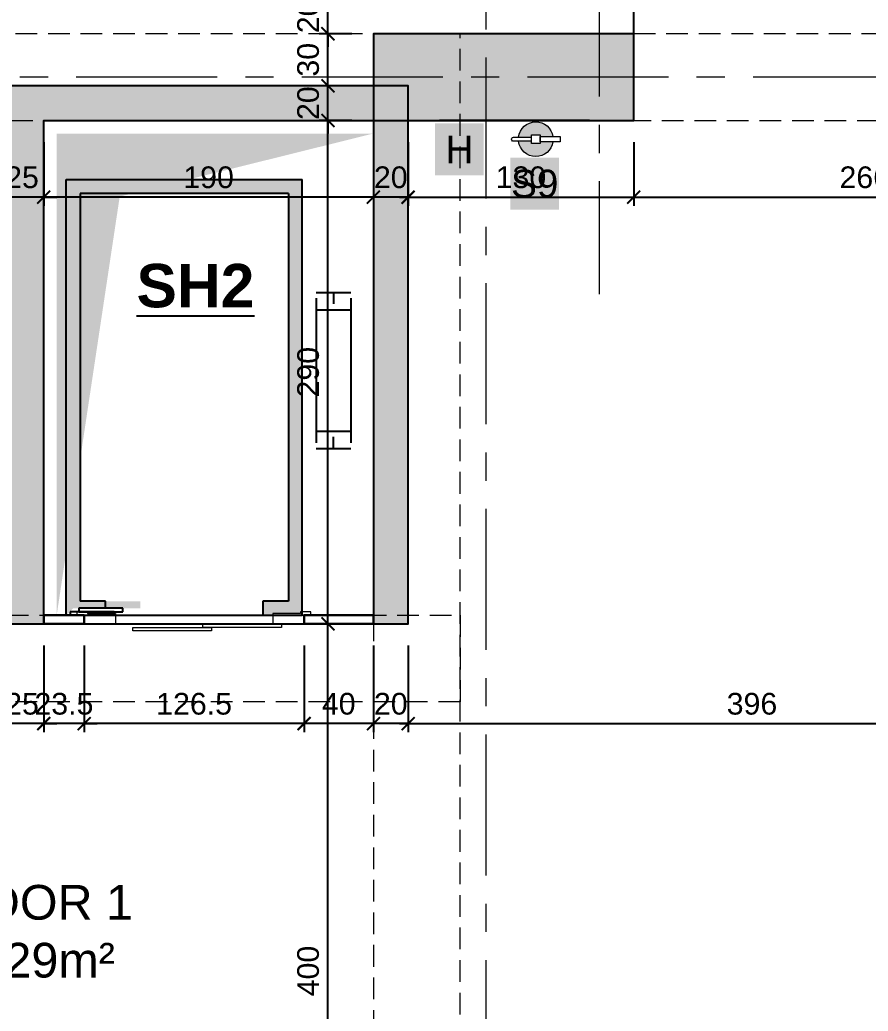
# Model space of a CAD drawing. Header units: centimetres. Extents: x 79741 to 85142, y -55119 to -48201.
# Drawn here: x 81565 to 82054, y -52620 to -52049 of the extents above; entities that cross this region are included whole.
import ezdxf

# ---------------------------------------------------------------- set-up
doc = ezdxf.new("R2010")
doc.units = ezdxf.units.CM
doc.header["$LTSCALE"] = 50
doc.header["$MEASUREMENT"] = 0
for name, pattern in [('AXES', [2, 1.25, -0.25, 0.25, -0.25]), ('CACHE', [0.375, 0.25, -0.125]), ('CONTINU', [0])]:
    doc.linetypes.add(name, pattern=pattern)
doc.layers.get('0').update_dxf_attribs({"color": 8})
for name, color, linetype in [('AXES', 10, 'AXES'), ('BETON COUPE', 3, 'CONTINU'), ('BETON TRAME', 252, 'Continuous'), ('BORD', 5, 'Continuous'), ('COTE 50ème', 1, 'Continuous'), ('FASADA', 150, 'Continuous'), ('kabina', 120, 'Continuous'), ('OMBRE', 253, 'Continuous'), ('TEXTE', 7, 'Continuous')]:
    doc.layers.add(name, color=color, linetype=linetype)
for name, color, linetype, lineweight in [('BETON CACHE', 4, 'CACHE', 5), ('door', 44, 'Continuous', 5), ('MACONNERIE COUPE', 7, 'Continuous', 30)]:
    doc.layers.add(name, color=color, linetype=linetype, lineweight=lineweight)
doc.layers.add('FMULT', color=150, linetype='Continuous', plot=False)
doc.layers.add('HYPALON', color=7, linetype='Continuous', true_color=0xffaa00)
doc.layers.add('PREFA MUR SUP TRAME', color=7, linetype='Continuous', true_color=0xd7c7ff)
doc.styles.add('RS_TEXT_1.50', font='arial.ttf', dxfattribs={"height": 12.5})
doc.styles.add('RS_TXT_50', font='arial.ttf', dxfattribs={"height": 12.5})
doc.dimstyles.new('RS_50CM_LINEAIRE', dxfattribs={"dimscale": 5, "dimtxt": 12.5, "dimasz": 1.5, "dimexe": 1, "dimexo": 2.5, "dimgap": 1, "dimtad": 1, "dimdec": 1, "dimrnd": 0.5, "dimdsep": 46, "dimtxsty": 'RS_TXT_50', "dimblk1": 'ARCHTICK', "dimblk2": 'ARCHTICK', "dimsah": 1, "dimcen": 2.5, "dimdle": 1, "dimclrt": 4, "dimadec": 0, "dimazin": 2, "dimtfac": 1, "dimtdec": 1, "dimtix": 1, "dimtmove": 2, "dimatfit": 3, "dimfxl": 1, "dimtolj": 1, "dimtzin": 0, "dimarcsym": 0})

# ---------------------------------------------------------------- blocks, each defined once
blk = doc.blocks.new('A$Cb99fd45a')
at = {"layer": 'AXES', "lineweight": 5, "ltscale": 1.3}
for p, q in [((35, 1580), (35, -1344.97)), ((-30, -4150), (-30, -1058.41)), ((3195, -1220), (-1985, -1220))]:
    blk.add_line(p, q, dxfattribs=at)
blk = doc.blocks.new('_ArchTick')
at = {"color": 0, "linetype": 'ByBlock', "const_width": 0.15}
blk.add_lwpolyline([(-0.5, -0.5), (0.5, 0.5)], dxfattribs=at)
blk = doc.blocks.new('*D917')
at = {"layer": 'COTE 50ème', "color": 0, "lineweight": -2, "ltscale": 0.5, "transparency": 16777216}
for p, q in [((81768.64, -52119.86), (81768.64, -52156.53)), ((81788.64, -52119.86), (81788.64, -52156.53)), ((81768.64, -52151.53), (81761.14, -52151.53)), ((81788.64, -52151.53), (81768.64, -52151.53)), ((81788.64, -52151.53), (81796.14, -52151.53))]:
    blk.add_line(p, q, dxfattribs=at)
at = {"layer": 'Defpoints', "color": 0, "ltscale": 0.5, "transparency": 16777216}
for p in [(81768.64, -52107.36), (81788.64, -52107.36), (81768.64, -52151.53)]:
    blk.add_point(p, dxfattribs=at)
at = {"layer": 'COTE 50ème', "color": 0, "lineweight": -2, "ltscale": 0.5, "transparency": 16777216, "xscale": 7.5, "yscale": 7.5, "zscale": 7.5}
blk.add_blockref('_ArchTick', (81768.64, -52151.53), dxfattribs=at)
at = {"layer": 'COTE 50ème', "color": 0, "lineweight": -2, "ltscale": 0.5, "transparency": 16777216, "xscale": 7.5, "yscale": 7.5, "zscale": 7.5, "rotation": 180}
blk.add_blockref('_ArchTick', (81788.64, -52151.53), dxfattribs=at)
at = {"layer": 'COTE 50ème', "color": 4, "ltscale": 0.5, "transparency": 16777216, "insert": (81778.64, -52140.15), "char_height": 12.5, "attachment_point": 5, "style": 'RS_TXT_50'}
blk.add_mtext('\\A1;20', dxfattribs=at)
blk = doc.blocks.new('*D918')
at = {"layer": 'COTE 50ème', "color": 0, "lineweight": -2, "ltscale": 0.5, "transparency": 16777216}
for p, q in [((81578.64, -52119.86), (81578.64, -52156.53)), ((81768.64, -52119.86), (81768.64, -52156.53)), ((81773.64, -52151.53), (81573.64, -52151.53))]:
    blk.add_line(p, q, dxfattribs=at)
at = {"layer": 'Defpoints', "color": 0, "ltscale": 0.5, "transparency": 16777216}
for p in [(81578.64, -52107.36), (81768.64, -52107.36), (81578.64, -52151.53)]:
    blk.add_point(p, dxfattribs=at)
at = {"layer": 'COTE 50ème', "color": 0, "lineweight": -2, "ltscale": 0.5, "transparency": 16777216, "xscale": 7.5, "yscale": 7.5, "zscale": 7.5, "rotation": 180}
blk.add_blockref('_ArchTick', (81578.64, -52151.53), dxfattribs=at)
at = {"layer": 'COTE 50ème', "color": 0, "lineweight": -2, "ltscale": 0.5, "transparency": 16777216, "xscale": 7.5, "yscale": 7.5, "zscale": 7.5}
blk.add_blockref('_ArchTick', (81768.64, -52151.53), dxfattribs=at)
at = {"layer": 'COTE 50ème', "color": 4, "ltscale": 0.5, "transparency": 16777216, "insert": (81673.64, -52140.15), "char_height": 12.5, "attachment_point": 5, "style": 'RS_TXT_50'}
blk.add_mtext('\\A1;190', dxfattribs=at)
blk = doc.blocks.new('*D919')
at = {"layer": 'COTE 50ème', "color": 0, "lineweight": -2, "ltscale": 0.5, "transparency": 16777216}
for p, q in [((81553.64, -52119.86), (81553.64, -52156.53)), ((81578.64, -52119.86), (81578.64, -52156.53)), ((81553.64, -52151.53), (81546.14, -52151.53)), ((81578.64, -52151.53), (81553.64, -52151.53)), ((81578.64, -52151.53), (81586.14, -52151.53))]:
    blk.add_line(p, q, dxfattribs=at)
at = {"layer": 'Defpoints', "color": 0, "ltscale": 0.5, "transparency": 16777216}
for p in [(81553.64, -52107.36), (81578.64, -52107.36), (81553.64, -52151.53)]:
    blk.add_point(p, dxfattribs=at)
at = {"layer": 'COTE 50ème', "color": 0, "lineweight": -2, "ltscale": 0.5, "transparency": 16777216, "xscale": 7.5, "yscale": 7.5, "zscale": 7.5}
blk.add_blockref('_ArchTick', (81553.64, -52151.53), dxfattribs=at)
at = {"layer": 'COTE 50ème', "color": 0, "lineweight": -2, "ltscale": 0.5, "transparency": 16777216, "xscale": 7.5, "yscale": 7.5, "zscale": 7.5, "rotation": 180}
blk.add_blockref('_ArchTick', (81578.64, -52151.53), dxfattribs=at)
at = {"layer": 'COTE 50ème', "color": 4, "ltscale": 0.5, "transparency": 16777216, "insert": (81566.14, -52140.15), "char_height": 12.5, "attachment_point": 5, "style": 'RS_TXT_50'}
blk.add_mtext('\\A1;25', dxfattribs=at)
blk = doc.blocks.new('*D922')
at = {"layer": 'COTE 50ème', "color": 0, "lineweight": -2, "ltscale": 0.5, "transparency": 16777216}
for p, q in [((81768.64, -52409.86), (81768.64, -52459.84)), ((81788.64, -52409.86), (81788.64, -52459.84)), ((81768.64, -52454.84), (81761.14, -52454.84)), ((81788.64, -52454.84), (81768.64, -52454.84)), ((81788.64, -52454.84), (81796.14, -52454.84))]:
    blk.add_line(p, q, dxfattribs=at)
at = {"layer": 'Defpoints', "color": 0, "ltscale": 0.5, "transparency": 16777216}
for p in [(81768.64, -52397.36), (81788.64, -52397.36), (81768.64, -52454.84)]:
    blk.add_point(p, dxfattribs=at)
at = {"layer": 'COTE 50ème', "color": 0, "lineweight": -2, "ltscale": 0.5, "transparency": 16777216, "xscale": 7.5, "yscale": 7.5, "zscale": 7.5}
blk.add_blockref('_ArchTick', (81768.64, -52454.84), dxfattribs=at)
at = {"layer": 'COTE 50ème', "color": 0, "lineweight": -2, "ltscale": 0.5, "transparency": 16777216, "xscale": 7.5, "yscale": 7.5, "zscale": 7.5, "rotation": 180}
blk.add_blockref('_ArchTick', (81788.64, -52454.84), dxfattribs=at)
at = {"layer": 'COTE 50ème', "color": 4, "ltscale": 0.5, "transparency": 16777216, "insert": (81778.64, -52443.46), "char_height": 12.5, "attachment_point": 5, "style": 'RS_TXT_50'}
blk.add_mtext('\\A1;20', dxfattribs=at)
blk = doc.blocks.new('*D923')
at = {"layer": 'COTE 50ème', "color": 0, "lineweight": -2, "ltscale": 0.5, "transparency": 16777216}
for p, q in [((81728.64, -52409.86), (81728.64, -52459.84)), ((81768.64, -52409.86), (81768.64, -52459.84)), ((81773.64, -52454.84), (81723.64, -52454.84))]:
    blk.add_line(p, q, dxfattribs=at)
at = {"layer": 'Defpoints', "color": 0, "ltscale": 0.5, "transparency": 16777216}
for p in [(81728.64, -52397.36), (81768.64, -52397.36), (81728.64, -52454.84)]:
    blk.add_point(p, dxfattribs=at)
at = {"layer": 'COTE 50ème', "color": 0, "lineweight": -2, "ltscale": 0.5, "transparency": 16777216, "xscale": 7.5, "yscale": 7.5, "zscale": 7.5, "rotation": 180}
blk.add_blockref('_ArchTick', (81728.64, -52454.84), dxfattribs=at)
at = {"layer": 'COTE 50ème', "color": 0, "lineweight": -2, "ltscale": 0.5, "transparency": 16777216, "xscale": 7.5, "yscale": 7.5, "zscale": 7.5}
blk.add_blockref('_ArchTick', (81768.64, -52454.84), dxfattribs=at)
at = {"layer": 'COTE 50ème', "color": 4, "ltscale": 0.5, "transparency": 16777216, "insert": (81748.64, -52443.46), "char_height": 12.5, "attachment_point": 5, "style": 'RS_TXT_50'}
blk.add_mtext('\\A1;40', dxfattribs=at)
blk = doc.blocks.new('*D924')
at = {"layer": 'COTE 50ème', "color": 0, "lineweight": -2, "ltscale": 0.5, "transparency": 16777216}
for p, q in [((81601.97, -52409.86), (81601.97, -52459.84)), ((81728.64, -52409.86), (81728.64, -52459.84)), ((81733.64, -52454.84), (81596.97, -52454.84))]:
    blk.add_line(p, q, dxfattribs=at)
at = {"layer": 'Defpoints', "color": 0, "ltscale": 0.5, "transparency": 16777216}
for p in [(81601.97, -52397.36), (81728.64, -52397.36), (81601.97, -52454.84)]:
    blk.add_point(p, dxfattribs=at)
at = {"layer": 'COTE 50ème', "color": 0, "lineweight": -2, "ltscale": 0.5, "transparency": 16777216, "xscale": 7.5, "yscale": 7.5, "zscale": 7.5, "rotation": 180}
blk.add_blockref('_ArchTick', (81601.97, -52454.84), dxfattribs=at)
at = {"layer": 'COTE 50ème', "color": 0, "lineweight": -2, "ltscale": 0.5, "transparency": 16777216, "xscale": 7.5, "yscale": 7.5, "zscale": 7.5}
blk.add_blockref('_ArchTick', (81728.64, -52454.84), dxfattribs=at)
at = {"layer": 'COTE 50ème', "color": 4, "ltscale": 0.5, "transparency": 16777216, "insert": (81665.3, -52443.46), "char_height": 12.5, "attachment_point": 5, "style": 'RS_TXT_50'}
blk.add_mtext('\\A1;126.5', dxfattribs=at)
blk = doc.blocks.new('*D925')
at = {"layer": 'COTE 50ème', "color": 0, "lineweight": -2, "ltscale": 0.5, "transparency": 16777216}
for p, q in [((81578.64, -52409.86), (81578.64, -52459.84)), ((81601.97, -52409.86), (81601.97, -52459.84)), ((81578.64, -52454.84), (81571.14, -52454.84)), ((81601.97, -52454.84), (81578.64, -52454.84)), ((81601.97, -52454.84), (81609.47, -52454.84))]:
    blk.add_line(p, q, dxfattribs=at)
at = {"layer": 'Defpoints', "color": 0, "ltscale": 0.5, "transparency": 16777216}
for p in [(81578.64, -52397.36), (81601.97, -52397.36), (81578.64, -52454.84)]:
    blk.add_point(p, dxfattribs=at)
at = {"layer": 'COTE 50ème', "color": 0, "lineweight": -2, "ltscale": 0.5, "transparency": 16777216, "xscale": 7.5, "yscale": 7.5, "zscale": 7.5}
blk.add_blockref('_ArchTick', (81578.64, -52454.84), dxfattribs=at)
at = {"layer": 'COTE 50ème', "color": 0, "lineweight": -2, "ltscale": 0.5, "transparency": 16777216, "xscale": 7.5, "yscale": 7.5, "zscale": 7.5, "rotation": 180}
blk.add_blockref('_ArchTick', (81601.97, -52454.84), dxfattribs=at)
at = {"layer": 'COTE 50ème', "color": 4, "ltscale": 0.5, "transparency": 16777216, "insert": (81590.3, -52443.46), "char_height": 12.5, "attachment_point": 5, "style": 'RS_TXT_50'}
blk.add_mtext('\\A1;23.5', dxfattribs=at)
blk = doc.blocks.new('*D926')
at = {"layer": 'COTE 50ème', "color": 0, "lineweight": -2, "ltscale": 0.5, "transparency": 16777216}
for p, q in [((81553.64, -52409.86), (81553.64, -52459.84)), ((81578.64, -52409.86), (81578.64, -52459.84)), ((81553.64, -52454.84), (81546.14, -52454.84)), ((81578.64, -52454.84), (81553.64, -52454.84)), ((81578.64, -52454.84), (81586.14, -52454.84))]:
    blk.add_line(p, q, dxfattribs=at)
at = {"layer": 'Defpoints', "color": 0, "ltscale": 0.5, "transparency": 16777216}
for p in [(81553.64, -52397.36), (81578.64, -52397.36), (81553.64, -52454.84)]:
    blk.add_point(p, dxfattribs=at)
at = {"layer": 'COTE 50ème', "color": 0, "lineweight": -2, "ltscale": 0.5, "transparency": 16777216, "xscale": 7.5, "yscale": 7.5, "zscale": 7.5}
blk.add_blockref('_ArchTick', (81553.64, -52454.84), dxfattribs=at)
at = {"layer": 'COTE 50ème', "color": 0, "lineweight": -2, "ltscale": 0.5, "transparency": 16777216, "xscale": 7.5, "yscale": 7.5, "zscale": 7.5, "rotation": 180}
blk.add_blockref('_ArchTick', (81578.64, -52454.84), dxfattribs=at)
at = {"layer": 'COTE 50ème', "color": 4, "ltscale": 0.5, "transparency": 16777216, "insert": (81566.14, -52443.46), "char_height": 12.5, "attachment_point": 5, "style": 'RS_TXT_50'}
blk.add_mtext('\\A1;25', dxfattribs=at)
blk = doc.blocks.new('*D1194')
at = {"layer": 'COTE 50ème', "color": 0, "lineweight": -2, "ltscale": 0.5, "transparency": 16777216}
for p, q in [((81788.64, -52119.86), (81788.64, -52156.53)), ((81918.64, -52119.86), (81918.64, -52156.53)), ((81783.64, -52151.53), (81923.64, -52151.53))]:
    blk.add_line(p, q, dxfattribs=at)
at = {"layer": 'Defpoints', "color": 0, "ltscale": 0.5, "transparency": 16777216}
for p in [(81788.64, -52107.36), (81918.64, -52107.36), (81918.64, -52151.53)]:
    blk.add_point(p, dxfattribs=at)
at = {"layer": 'COTE 50ème', "color": 0, "lineweight": -2, "ltscale": 0.5, "transparency": 16777216, "xscale": 7.5, "yscale": 7.5, "zscale": 7.5, "rotation": 180}
blk.add_blockref('_ArchTick', (81788.64, -52151.53), dxfattribs=at)
at = {"layer": 'COTE 50ème', "color": 0, "lineweight": -2, "ltscale": 0.5, "transparency": 16777216, "xscale": 7.5, "yscale": 7.5, "zscale": 7.5}
blk.add_blockref('_ArchTick', (81918.64, -52151.53), dxfattribs=at)
at = {"layer": 'COTE 50ème', "color": 4, "ltscale": 0.5, "transparency": 16777216, "insert": (81853.64, -52140.14), "char_height": 12.5, "attachment_point": 5, "style": 'RS_TXT_50'}
blk.add_mtext('\\A1;130', dxfattribs=at)
blk = doc.blocks.new('*D1195')
at = {"layer": 'COTE 50ème', "color": 0, "lineweight": -2, "ltscale": 0.5, "transparency": 16777216}
for p, q in [((81918.64, -52119.86), (81918.64, -52156.53)), ((82184.89, -52119.86), (82184.89, -52156.53)), ((81913.64, -52151.53), (82189.89, -52151.53))]:
    blk.add_line(p, q, dxfattribs=at)
at = {"layer": 'Defpoints', "color": 0, "ltscale": 0.5, "transparency": 16777216}
for p in [(81918.64, -52107.36), (82184.89, -52107.36), (82184.89, -52151.53)]:
    blk.add_point(p, dxfattribs=at)
at = {"layer": 'COTE 50ème', "color": 0, "lineweight": -2, "ltscale": 0.5, "transparency": 16777216, "xscale": 7.5, "yscale": 7.5, "zscale": 7.5, "rotation": 180}
blk.add_blockref('_ArchTick', (81918.64, -52151.53), dxfattribs=at)
at = {"layer": 'COTE 50ème', "color": 0, "lineweight": -2, "ltscale": 0.5, "transparency": 16777216, "xscale": 7.5, "yscale": 7.5, "zscale": 7.5}
blk.add_blockref('_ArchTick', (82184.89, -52151.53), dxfattribs=at)
at = {"layer": 'COTE 50ème', "color": 4, "ltscale": 0.5, "transparency": 16777216, "insert": (82051.76, -52140.15), "char_height": 12.5, "attachment_point": 5, "style": 'RS_TXT_50'}
blk.add_mtext('\\A1;266', dxfattribs=at)
blk = doc.blocks.new('*D1209')
at = {"layer": 'COTE 50ème', "color": 0, "lineweight": -2, "ltscale": 0.5, "transparency": 16777216}
for p, q in [((81788.64, -52409.86), (81788.64, -52459.84)), ((82184.89, -52437.67), (82184.89, -52459.84)), ((81783.64, -52454.84), (82189.89, -52454.84))]:
    blk.add_line(p, q, dxfattribs=at)
at = {"layer": 'Defpoints', "color": 0, "ltscale": 0.5, "transparency": 16777216}
for p in [(81788.64, -52397.36), (82184.89, -52425.17), (82184.89, -52454.84)]:
    blk.add_point(p, dxfattribs=at)
at = {"layer": 'COTE 50ème', "color": 0, "lineweight": -2, "ltscale": 0.5, "transparency": 16777216, "xscale": 7.5, "yscale": 7.5, "zscale": 7.5, "rotation": 180}
blk.add_blockref('_ArchTick', (81788.64, -52454.84), dxfattribs=at)
at = {"layer": 'COTE 50ème', "color": 0, "lineweight": -2, "ltscale": 0.5, "transparency": 16777216, "xscale": 7.5, "yscale": 7.5, "zscale": 7.5}
blk.add_blockref('_ArchTick', (82184.89, -52454.84), dxfattribs=at)
at = {"layer": 'COTE 50ème', "color": 4, "ltscale": 0.5, "transparency": 16777216, "insert": (81986.76, -52443.46), "char_height": 12.5, "attachment_point": 5, "style": 'RS_TXT_50'}
blk.add_mtext('\\A1;396', dxfattribs=at)
blk = doc.blocks.new('*D986')
at = {"layer": 'COTE 50ème', "color": 0, "lineweight": -2, "ltscale": 0.5, "transparency": 16777216}
for p, q in [((81866.14, -49722.36), (80165.73, -49722.36)), ((80170.73, -49717.36), (80170.73, -54397.38)), ((83086.14, -54392.38), (80165.73, -54392.38))]:
    blk.add_line(p, q, dxfattribs=at)
at = {"layer": 'Defpoints', "color": 0, "ltscale": 0.5, "transparency": 16777216}
for p in [(81878.64, -49722.36), (80170.73, -54392.38), (83098.64, -54392.38)]:
    blk.add_point(p, dxfattribs=at)
at = {"layer": 'COTE 50ème', "color": 0, "lineweight": -2, "ltscale": 0.5, "transparency": 16777216, "xscale": 7.5, "yscale": 7.5, "zscale": 7.5}
for p, rotation in [((80170.73, -49722.36), 90), ((80170.73, -54392.38), 270)]:
    blk.add_blockref('_ArchTick', p, dxfattribs=dict(at, rotation=rotation))
at = {"layer": 'COTE 50ème', "color": 4, "ltscale": 0.5, "transparency": 16777216, "insert": (80159.35, -52057.37), "char_height": 12.5, "attachment_point": 5, "rotation": 90, "style": 'RS_TXT_50'}
blk.add_mtext('\\A1;4670', dxfattribs=at)
blk = doc.blocks.new('*D1004')
at = {"layer": 'COTE 50ème', "color": 0, "lineweight": -2, "ltscale": 0.5, "transparency": 16777216}
for p, q in [((80258.64, -49614.39), (84073.64, -49614.39)), ((80263.64, -52559.86), (80263.64, -49609.39)), ((84068.64, -51915.85), (84068.64, -49609.39))]:
    blk.add_line(p, q, dxfattribs=at)
at = {"layer": 'Defpoints', "color": 0, "ltscale": 0.5, "transparency": 16777216}
for p in [(84068.64, -49614.39), (84068.64, -51928.35), (80263.64, -52572.36)]:
    blk.add_point(p, dxfattribs=at)
at = {"layer": 'COTE 50ème', "color": 0, "lineweight": -2, "ltscale": 0.5, "transparency": 16777216, "xscale": 7.5, "yscale": 7.5, "zscale": 7.5, "rotation": 180}
blk.add_blockref('_ArchTick', (80263.64, -49614.39), dxfattribs=at)
at = {"layer": 'COTE 50ème', "color": 0, "lineweight": -2, "ltscale": 0.5, "transparency": 16777216, "xscale": 7.5, "yscale": 7.5, "zscale": 7.5}
blk.add_blockref('_ArchTick', (84068.64, -49614.39), dxfattribs=at)
at = {"layer": 'COTE 50ème', "color": 4, "ltscale": 0.5, "transparency": 16777216, "insert": (82166.14, -49603), "char_height": 12.5, "attachment_point": 5, "style": 'RS_TXT_50'}
blk.add_mtext('\\A1;3805', dxfattribs=at)
blk = doc.blocks.new('*D1086')
at = {"layer": 'COTE 50ème', "color": 0, "lineweight": -2, "ltscale": 0.5, "transparency": 16777216}
for p, q in [((81742.43, -52802.36), (81742.43, -52392.36)), ((81756.14, -52397.36), (81737.43, -52397.36)), ((81756.14, -52797.36), (81737.43, -52797.36))]:
    blk.add_line(p, q, dxfattribs=at)
at = {"layer": 'Defpoints', "color": 0, "ltscale": 0.5, "transparency": 16777216}
for p in [(81742.43, -52397.36), (81768.64, -52397.36), (81768.64, -52797.36)]:
    blk.add_point(p, dxfattribs=at)
at = {"layer": 'COTE 50ème', "color": 0, "lineweight": -2, "ltscale": 0.5, "transparency": 16777216, "xscale": 7.5, "yscale": 7.5, "zscale": 7.5}
for p, rotation in [((81742.43, -52397.36), 90), ((81742.43, -52797.36), 270)]:
    blk.add_blockref('_ArchTick', p, dxfattribs=dict(at, rotation=rotation))
at = {"layer": 'COTE 50ème', "color": 4, "ltscale": 0.5, "transparency": 16777216, "insert": (81731.05, -52597.36), "char_height": 12.5, "attachment_point": 5, "rotation": 90, "style": 'RS_TXT_50'}
blk.add_mtext('\\A1;400', dxfattribs=at)
blk = doc.blocks.new('*D1087')
at = {"layer": 'COTE 50ème', "color": 0, "lineweight": -2, "ltscale": 0.5, "transparency": 16777216}
for p, q in [((81742.43, -52402.36), (81742.43, -52102.36)), ((81756.14, -52107.36), (81737.43, -52107.36)), ((81756.14, -52397.36), (81737.43, -52397.36))]:
    blk.add_line(p, q, dxfattribs=at)
at = {"layer": 'Defpoints', "color": 0, "ltscale": 0.5, "transparency": 16777216}
for p in [(81742.43, -52107.36), (81768.64, -52107.36), (81768.64, -52397.36)]:
    blk.add_point(p, dxfattribs=at)
at = {"layer": 'COTE 50ème', "color": 0, "lineweight": -2, "ltscale": 0.5, "transparency": 16777216, "xscale": 7.5, "yscale": 7.5, "zscale": 7.5}
for p, rotation in [((81742.43, -52107.36), 90), ((81742.43, -52397.36), 270)]:
    blk.add_blockref('_ArchTick', p, dxfattribs=dict(at, rotation=rotation))
at = {"layer": 'COTE 50ème', "color": 4, "ltscale": 0.5, "transparency": 16777216, "insert": (81731.05, -52252.36), "char_height": 12.5, "attachment_point": 5, "rotation": 90, "style": 'RS_TXT_50'}
blk.add_mtext('\\A1;290', dxfattribs=at)
blk = doc.blocks.new('*D1088')
at = {"layer": 'COTE 50ème', "color": 0, "lineweight": -2, "ltscale": 0.5, "transparency": 16777216}
for p, q in [((81742.43, -52087.36), (81742.43, -52079.86)), ((81756.14, -52087.36), (81737.43, -52087.36)), ((81742.43, -52107.36), (81742.43, -52087.36)), ((81756.14, -52107.36), (81737.43, -52107.36)), ((81742.43, -52107.36), (81742.43, -52114.86))]:
    blk.add_line(p, q, dxfattribs=at)
at = {"layer": 'Defpoints', "color": 0, "ltscale": 0.5, "transparency": 16777216}
for p in [(81742.43, -52087.36), (81768.64, -52087.36), (81768.64, -52107.36)]:
    blk.add_point(p, dxfattribs=at)
at = {"layer": 'COTE 50ème', "color": 0, "lineweight": -2, "ltscale": 0.5, "transparency": 16777216, "xscale": 7.5, "yscale": 7.5, "zscale": 7.5}
for p, rotation in [((81742.43, -52087.36), 270), ((81742.43, -52107.36), 90)]:
    blk.add_blockref('_ArchTick', p, dxfattribs=dict(at, rotation=rotation))
at = {"layer": 'COTE 50ème', "color": 4, "ltscale": 0.5, "transparency": 16777216, "insert": (81731.05, -52097.36), "char_height": 12.5, "attachment_point": 5, "rotation": 90, "style": 'RS_TXT_50'}
blk.add_mtext('\\A1;20', dxfattribs=at)
blk = doc.blocks.new('*D1264')
at = {"layer": 'COTE 50ème', "color": 0, "lineweight": -2, "ltscale": 0.5, "transparency": 16777216}
for p, q in [((81742.43, -52092.36), (81742.43, -52052.36)), ((81756.14, -52057.36), (81737.43, -52057.36)), ((81756.14, -52087.36), (81737.43, -52087.36))]:
    blk.add_line(p, q, dxfattribs=at)
at = {"layer": 'Defpoints', "color": 0, "ltscale": 0.5, "transparency": 16777216}
for p in [(81742.43, -52057.36), (81768.64, -52057.36), (81768.64, -52087.36)]:
    blk.add_point(p, dxfattribs=at)
at = {"layer": 'COTE 50ème', "color": 0, "lineweight": -2, "ltscale": 0.5, "transparency": 16777216, "xscale": 7.5, "yscale": 7.5, "zscale": 7.5}
for p, rotation in [((81742.43, -52057.36), 90), ((81742.43, -52087.36), 270)]:
    blk.add_blockref('_ArchTick', p, dxfattribs=dict(at, rotation=rotation))
at = {"layer": 'COTE 50ème', "color": 4, "ltscale": 0.5, "transparency": 16777216, "insert": (81731.05, -52072.36), "char_height": 12.5, "attachment_point": 5, "rotation": 90, "style": 'RS_TXT_50'}
blk.add_mtext('\\A1;30', dxfattribs=at)
blk = doc.blocks.new('*D1265')
at = {"layer": 'COTE 50ème', "color": 0, "lineweight": -2, "ltscale": 0.5, "transparency": 16777216}
for p, q in [((81742.43, -52037.36), (81742.43, -52029.86)), ((81756.14, -52037.36), (81737.43, -52037.36)), ((81742.43, -52057.36), (81742.43, -52037.36)), ((81756.14, -52057.36), (81737.43, -52057.36)), ((81742.43, -52057.36), (81742.43, -52064.86))]:
    blk.add_line(p, q, dxfattribs=at)
at = {"layer": 'Defpoints', "color": 0, "ltscale": 0.5, "transparency": 16777216}
for p in [(81742.43, -52037.36), (81768.64, -52037.36), (81768.64, -52057.36)]:
    blk.add_point(p, dxfattribs=at)
at = {"layer": 'COTE 50ème', "color": 0, "lineweight": -2, "ltscale": 0.5, "transparency": 16777216, "xscale": 7.5, "yscale": 7.5, "zscale": 7.5}
for p, rotation in [((81742.43, -52037.36), 270), ((81742.43, -52057.36), 90)]:
    blk.add_blockref('_ArchTick', p, dxfattribs=dict(at, rotation=rotation))
at = {"layer": 'COTE 50ème', "color": 4, "ltscale": 0.5, "transparency": 16777216, "insert": (81731.05, -52047.36), "char_height": 12.5, "attachment_point": 5, "rotation": 90, "style": 'RS_TXT_50'}
blk.add_mtext('\\A1;20', dxfattribs=at)

msp = doc.modelspace()

# ---------------------------------------------------------------- hatches: boundary and pattern name
at = {"layer": 'BETON TRAME', "transparency": 33554559}
h = msp.add_hatch(color=256, dxfattribs=at)
h.dxf.hatch_style = 1
h.paths.add_polyline_path([(83098.64, -52797.36), (83133.64, -52797.36), (83133.64, -53447.36), (83098.64, -53447.36), (83098.64, -53272.36), (82638.64, -53272.36), (82638.64, -53447.36), (82603.64, -53447.36), (82603.64, -52797.36), (82638.64, -52797.36), (82638.64, -53232.36), (82848.64, -53232.36), (82848.64, -52902.36), (82888.64, -52902.36), (82888.64, -53232.36), (83098.64, -53232.36)])
h.paths.add_polyline_path([(83968.64, -54122.36), (83968.64, -54072.36), (83818.64, -54072.36), (83818.64, -54122.36)])
h.paths.add_polyline_path([(83248.64, -54122.36), (83248.64, -54072.36), (83098.64, -54072.36), (83098.64, -54122.36)])
h.paths.add_polyline_path([(82638.64, -54122.36), (82638.64, -54072.36), (82488.64, -54072.36), (82488.64, -54122.36)])
h.paths.add_polyline_path([(81918.64, -54122.36), (81918.64, -54072.36), (81768.64, -54072.36), (81768.64, -54122.36)])
h.paths.add_polyline_path([(81918.64, -53447.36), (81918.64, -53397.36), (81768.64, -53397.36), (81768.64, -53447.36)])
h.paths.add_polyline_path([(83968.64, -53447.36), (83968.64, -53397.36), (83818.64, -53397.36), (83818.64, -53447.36)])
h.paths.add_polyline_path([(83968.64, -52847.36), (83968.64, -52797.36), (83818.64, -52797.36), (83818.64, -52847.36)])
h.paths.add_polyline_path([(81918.64, -52847.36), (81918.64, -52797.36), (81768.64, -52797.36), (81768.64, -52847.36)])
h.paths.add_polyline_path([(81918.64, -52107.36), (81918.64, -52057.36), (81768.64, -52057.36), (81768.64, -52107.36)])
h.paths.add_polyline_path([(83818.64, -52057.36), (83818.64, -52107.36), (83968.64, -52107.36), (83968.64, -52057.36)])
h.paths.add_polyline_path([(83153.64, -52107.36), (83153.64, -52057.36), (83028.64, -52057.36), (83028.64, -52107.36)])
h.paths.add_polyline_path([(82708.64, -52107.36), (82708.64, -52057.36), (82583.64, -52057.36), (82583.64, -52107.36)])
h.paths.add_polyline_path([(82733.64, -52057.36), (82708.64, -52057.36), (82708.64, -52562.36), (82733.64, -52562.36)])
h.paths.add_polyline_path([(83028.64, -52057.36), (83003.64, -52057.36), (83003.64, -52562.36), (83028.64, -52562.36)])
at = {"layer": 'HYPALON', "linetype": 'Continuous', "lineweight": 0, "true_color": 0xed1f24}
for points in [[(81804.11, -52139.04), (81832.25, -52139.04), (81832.25, -52109.08), (81804.11, -52109.08)], [(81847.51, -52158.8), (81875.65, -52158.8), (81875.65, -52128.83), (81847.51, -52128.83)]]:
    msp.add_hatch(color=240, dxfattribs=at).paths.add_polyline_path(points)
h = msp.add_hatch(color=240, dxfattribs=at)
edge = h.paths.add_edge_path()
edge.add_ellipse((81862.22, -52118.14), major_axis=(-7.07, 7.07), ratio=1, start_angle=233.6269, end_angle=398.1079)
edge.add_line((81852.29, -52116.94), (81859.72, -52116.94))
edge.add_line((81859.72, -52116.94), (81859.72, -52115.64))
edge.add_line((81859.72, -52115.64), (81864.72, -52115.64))
edge.add_line((81864.72, -52115.64), (81864.72, -52116.64))
edge.add_line((81864.72, -52116.64), (81872.11, -52116.64))
edge = h.paths.add_edge_path()
edge.add_line((81859.72, -52120.64), (81859.72, -52119.34))
edge.add_line((81859.72, -52119.34), (81852.29, -52119.34))
edge.add_ellipse((81862.22, -52118.14), major_axis=(-7.07, -7.07), ratio=1, start_angle=-38.1079, end_angle=126.3731)
edge.add_line((81872.11, -52119.64), (81864.72, -52119.64))
edge.add_line((81864.72, -52119.64), (81864.72, -52120.64))
edge.add_line((81864.72, -52120.64), (81859.72, -52120.64))
at = {"layer": 'kabina', "linetype": 'Continuous', "lineweight": 0}
for points in [[(81591.64, -52141.36), (81599.64, -52149.36), (81719.64, -52149.36), (81727.64, -52141.36)], [(81591.64, -52392.36), (81599.64, -52384.36), (81599.64, -52149.36), (81591.64, -52141.36)], [(81727.64, -52392.36), (81727.64, -52141.36), (81719.64, -52149.36), (81719.64, -52384.36)], [(81599.64, -52384.36), (81595.64, -52388.36), (81634.3, -52388.36), (81634.3, -52384.36)], [(81727.64, -52392.36), (81719.64, -52384.36), (81704.97, -52384.36), (81704.97, -52392.36)]]:
    msp.add_hatch(color=256, dxfattribs=at).paths.add_polyline_path(points)
at = {"layer": 'PREFA MUR SUP TRAME'}
h = msp.add_hatch(color=256, dxfattribs=at)
h.paths.add_polyline_path([(83073.64, -51987.36), (83073.64, -52037.36), (83153.64, -52037.36), (83153.64, -51987.36)])
h.paths.add_polyline_path([(81363.64, -52797.36), (81313.64, -52797.36), (81313.64, -52927.36), (81363.64, -52927.36)])
h.paths.add_polyline_path([(80683.64, -52847.36), (80683.64, -52797.36), (80533.64, -52797.36), (80533.64, -52847.36)])
h.paths.add_polyline_path([(80683.64, -53373.36), (80683.64, -53323.36), (80533.64, -53323.36), (80533.64, -53373.36)])
h.paths.add_polyline_path([(81363.64, -53222.36), (81313.64, -53222.36), (81313.64, -53372.36), (81363.64, -53372.36)])
h.paths.add_polyline_path([(81363.64, -53972.36), (81313.64, -53972.36), (81313.64, -54122.36), (81363.64, -54122.36)])
h.paths.add_polyline_path([(80683.64, -54067.36), (80683.64, -54017.36), (80533.64, -54017.36), (80533.64, -54067.36)])
h.paths.add_polyline_path([(80683.64, -52107.36), (80683.64, -52057.36), (80533.64, -52057.36), (80533.64, -52107.36)])
h.paths.add_polyline_path([(81768.64, -53323.36), (81818.64, -53323.36), (81818.64, -53397.36), (81768.64, -53397.36)])
edge = h.paths.add_edge_path()
edge.add_arc((83233.64, -49997.36), 40, 0, 360)
edge = h.paths.add_edge_path()
edge.add_arc((83113.64, -50672.36), 40, 0, 360)
edge = h.paths.add_edge_path()
edge.add_arc((83113.64, -51272.36), 40, 0, 360)
h.paths.add_polyline_path([(81358.64, -52107.36), (81363.64, -52107.36), (81553.64, -52107.36), (81553.64, -52397.36), (81578.64, -52397.36), (81578.64, -52107.36), (81768.64, -52107.36), (81768.64, -52397.36), (81788.64, -52397.36), (81788.64, -52087.36), (81358.64, -52087.36)])

# ---------------------------------------------------------------- linework, layer by layer
at = {"layer": 'BETON CACHE'}
for points in [[(80434.84, -52107.36), (84068.64, -52107.36), (84068.64, -52057.36), (80434.84, -52057.36)], [(81768.64, -54122.36), (81818.64, -54122.36), (81818.64, -52057.36), (81768.64, -52057.36)], [(81818.64, -52442.36), (81313.64, -52442.36), (81313.64, -52392.36), (81818.64, -52392.36)]]:
    msp.add_lwpolyline(points, close=True, dxfattribs=at)
at = {"layer": 'BETON COUPE'}
for points in [[(81918.64, -52107.36), (81918.64, -52057.36), (81768.64, -52057.36), (81768.64, -52107.36)], [(81358.64, -52107.36), (81363.64, -52107.36), (81553.64, -52107.36), (81553.64, -52397.36), (81578.64, -52397.36), (81578.64, -52107.36), (81768.64, -52107.36), (81768.64, -52397.36), (81788.64, -52397.36), (81788.64, -52087.36), (81358.64, -52087.36)]]:
    msp.add_lwpolyline(points, close=True, dxfattribs=at)
at = {"layer": 'BORD', "lineweight": 5, "ltscale": 0.5}
msp.add_lwpolyline([(81578.64, -52107.36), (81768.64, -52107.36), (81768.64, -52392.36), (81578.64, -52392.36)], close=True, dxfattribs=at)
at = {"layer": 'door'}
for points in [[(81619.97, -52391.36), (81619.97, -52397.36), (81601.97, -52397.36), (81601.97, -52392.36), (81597.97, -52392.36), (81597.97, -52390.36), (81603.97, -52390.36), (81603.97, -52391.36)], [(81728.64, -52397.36), (81728.64, -52392.36), (81732.64, -52392.36), (81732.64, -52390.36), (81726.64, -52390.36), (81726.64, -52391.36), (81710.64, -52391.36), (81710.64, -52397.36)], [(81675.3, -52401.36), (81629.97, -52401.36), (81629.97, -52399.36), (81675.3, -52399.36)], [(81715.64, -52399.36), (81670.3, -52399.36), (81670.3, -52397.36), (81715.64, -52397.36)]]:
    msp.add_lwpolyline(points, close=True, dxfattribs=at)
at = {"layer": 'FASADA', "linetype": 'Continuous', "lineweight": 30}
for points in [[(81601.97, -52397.36), (81578.64, -52397.36), (81578.64, -52392.36), (81601.97, -52392.36)], [(81768.64, -52397.36), (81728.64, -52397.36), (81728.64, -52392.36), (81768.64, -52392.36)]]:
    msp.add_lwpolyline(points, close=True, dxfattribs=at)
at = {"layer": 'FMULT', "ltscale": 0.5}
msp.add_lwpolyline([(80433.64, -52048.35), (81368.64, -52048.35), (81368.64, -52087.36), (81358.64, -52087.36), (81358.64, -52397.36), (81788.64, -52397.36), (81788.64, -52107.36), (81918.64, -52107.36), (81918.64, -51987.36), (81793.64, -51987.36), (81793.64, -51784.86), (81793.64, -51780.36), (83073.64, -51780.36), (83073.64, -52046.35), (82184.89, -52046.35), (82184.89, -52896.36), (82603.64, -52896.36), (82603.64, -53085.36), (81788.64, -53085.36), (81788.64, -52797.36), (80276.75, -52797.86), (80263.64, -52572.36)], close=True, dxfattribs=at)
at = {"layer": 'HYPALON'}
for p, q in [((81876.71, -52107.36), (81806.71, -52107.36)), ((81893.08, -52107.36), (81823.08, -52107.36))]:
    msp.add_line(p, q, dxfattribs=at)
at = {"layer": 'HYPALON', "color": 240, "linetype": 'Continuous', "lineweight": 0, "true_color": 0xed1f24}
for p, q in [((81859.72, -52120.64), (81859.72, -52115.64)), ((81859.72, -52115.64), (81864.72, -52115.64)), ((81864.72, -52115.64), (81864.72, -52120.64)), ((81849.42, -52116.94), (81859.72, -52116.94)), ((81859.72, -52119.34), (81849.42, -52119.34)), ((81864.72, -52120.64), (81859.72, -52120.64)), ((81864.72, -52119.64), (81864.72, -52116.64)), ((81864.72, -52116.64), (81876.22, -52116.64)), ((81876.22, -52119.64), (81864.72, -52119.64)), ((81876.22, -52116.64), (81876.22, -52119.64))]:
    msp.add_line(p, q, dxfattribs=at)
at = {"layer": 'HYPALON', "color": 240, "linetype": 'Continuous', "lineweight": 0, "true_color": 0xed1f24, "extrusion": (0, 0, -1)}
for centre, major_axis, start_param, end_param in [((81862.22, -52118.14), (-7.07, 7.07), -0.665108, 2.205626), ((81849.42, -52118.14), (-0.849, -0.849), 5.497787, 8.63938), ((81862.22, -52118.14), (-7.07, -7.07), 4.077559, 6.948294)]:
    msp.add_ellipse(centre, major_axis=major_axis, ratio=1, start_param=start_param, end_param=end_param, dxfattribs=at)
at = {"layer": 'kabina', "linetype": 'Continuous', "lineweight": 25}
for p, q in [((81591.64, -52141.36), (81727.64, -52141.36)), ((81591.64, -52392.36), (81591.64, -52141.36)), ((81727.64, -52392.36), (81727.64, -52141.36)), ((81719.64, -52149.36), (81599.64, -52149.36)), ((81599.64, -52149.36), (81599.64, -52384.36)), ((81719.64, -52149.36), (81719.64, -52384.36)), ((81735.64, -52206.36), (81755.64, -52206.36)), ((81745.64, -52206.36), (81745.64, -52213.03)), ((81735.64, -52209.7), (81735.64, -52293.03)), ((81755.64, -52209.7), (81755.64, -52293.03)), ((81735.64, -52216.36), (81755.64, -52216.36)), ((81735.64, -52286.36), (81755.64, -52286.36)), ((81745.64, -52296.36), (81745.64, -52289.7)), ((81735.64, -52296.36), (81755.64, -52296.36)), ((81614.3, -52384.36), (81599.64, -52384.36)), ((81614.3, -52388.36), (81614.3, -52384.36)), ((81719.64, -52384.36), (81704.97, -52384.36)), ((81704.97, -52384.36), (81704.97, -52392.36)), ((81624.3, -52388.36), (81598.97, -52388.36)), ((81598.97, -52388.36), (81598.97, -52390.36)), ((81624.3, -52390.36), (81624.3, -52388.36)), ((81619.3, -52390.36), (81593.97, -52390.36)), ((81593.97, -52390.36), (81593.97, -52392.36)), ((81593.97, -52392.36), (81619.3, -52392.36)), ((81598.97, -52390.36), (81624.3, -52390.36)), ((81614.3, -52392.36), (81704.97, -52392.36)), ((81619.3, -52392.36), (81619.3, -52390.36)), ((81704.97, -52392.36), (81727.64, -52392.36))]:
    msp.add_line(p, q, dxfattribs=at)
at = {"layer": 'OMBRE'}
for points in [[(81586.14, -52392.36), (81586.14, -52114.86), (81622.45, -52151.17)], [(81586.14, -52114.86), (81622.45, -52151.17), (81768.64, -52114.86)]]:
    msp.add_solid(points, dxfattribs=at)

# ---------------------------------------------------------------- block references
at = {"layer": 'MACONNERIE COUPE', "lineweight": 5, "ltscale": 0.5}
msp.add_blockref('A$Cb99fd45a', (81863.64, -50862.36), dxfattribs=at)

# ---------------------------------------------------------------- texts
at = {"layer": 'HYPALON', "color": 7, "char_height": 16, "width": 185.056, "attachment_point": 5, "style": 'RS_TEXT_1.50'}
for s, insert in [('H', (81818.18, -52124.06)), ('S9', (81861.58, -52143.81))]:
    msp.add_mtext(s, dxfattribs=dict(at, insert=insert))
at = {"layer": 'TEXTE', "attachment_point": 5, "style": 'RS_TEXT_1.50'}
for s, insert, char_height, width in [('{\\fArial|b1|i0|c0|p34;\\LSH2}', (81666.08, -52202.66), 25, 958.4363), ('KORRIDOR 1\\PS=176.29m²', (81543.19, -52574.59), 20, 187.8585)]:
    msp.add_mtext(s, dxfattribs=dict(at, insert=insert, char_height=char_height, width=width))

# ---------------------------------------------------------------- dimensions: what is measured, and where the dimension line sits
at = {"layer": 'COTE 50ème', "ltscale": 0.5}
for base, p1, p2, picture, middle in [((84068.64, -49614.39), (80263.64, -52572.36), (84068.64, -51928.35), '*D1004', (82166.14, -49603)), ((81553.64, -52151.53), (81578.64, -52107.36), (81553.64, -52107.36), '*D919', (81566.14, -52140.15)), ((81578.64, -52151.53), (81768.64, -52107.36), (81578.64, -52107.36), '*D918', (81673.64, -52140.15)), ((81768.64, -52151.53), (81788.64, -52107.36), (81768.64, -52107.36), '*D917', (81778.64, -52140.15)), ((81918.64, -52151.53), (81788.64, -52107.36), (81918.64, -52107.36), '*D1194', (81853.64, -52140.14)), ((82184.8875, -52151.5278), (81918.6379, -52107.3623), (82184.8875, -52107.3623), '*D1195', (82051.7627, -52140.1456)), ((81553.64, -52454.84), (81578.64, -52397.36), (81553.64, -52397.36), '*D926', (81566.14, -52443.46)), ((81578.64, -52454.84), (81601.97, -52397.36), (81578.64, -52397.36), '*D925', (81590.3, -52443.46)), ((81601.97, -52454.84), (81728.64, -52397.36), (81601.97, -52397.36), '*D924', (81665.3, -52443.46)), ((81728.64, -52454.84), (81768.64, -52397.36), (81728.64, -52397.36), '*D923', (81748.64, -52443.46)), ((81768.64, -52454.84), (81788.64, -52397.36), (81768.64, -52397.36), '*D922', (81778.64, -52443.46)), ((82184.8875, -52454.8431), (81788.6377, -52397.3623), (82184.8875, -52425.1658), '*D1209', (81986.7626, -52443.4567))]:
    dim = msp.add_linear_dim(base=base, p1=p1, p2=p2, dimstyle='RS_50CM_LINEAIRE', dxfattribs=at)
    dim.commit()
    dim.dimension.update_dxf_attribs({"geometry": picture, "text_midpoint": middle})
for base, p1, p2, picture, middle in [((80170.73, -54392.38), (81878.64, -49722.36), (83098.64, -54392.38), '*D986', (80159.35, -52057.37)), ((81742.43, -52037.36), (81768.64, -52057.36), (81768.64, -52037.36), '*D1265', (81731.05, -52047.36)), ((81742.43, -52057.36), (81768.64, -52087.36), (81768.64, -52057.36), '*D1264', (81731.05, -52072.36)), ((81742.43, -52087.36), (81768.64, -52107.36), (81768.64, -52087.36), '*D1088', (81731.05, -52097.36)), ((81742.43, -52107.36), (81768.64, -52397.36), (81768.64, -52107.36), '*D1087', (81731.05, -52252.36)), ((81742.43, -52397.36), (81768.64, -52797.36), (81768.64, -52397.36), '*D1086', (81731.05, -52597.36))]:
    dim = msp.add_linear_dim(base=base, p1=p1, p2=p2, angle=90, dimstyle='RS_50CM_LINEAIRE', dxfattribs=at)
    dim.commit()
    dim.dimension.update_dxf_attribs({"geometry": picture, "text_midpoint": middle})

doc.saveas('drawing.dxf')
